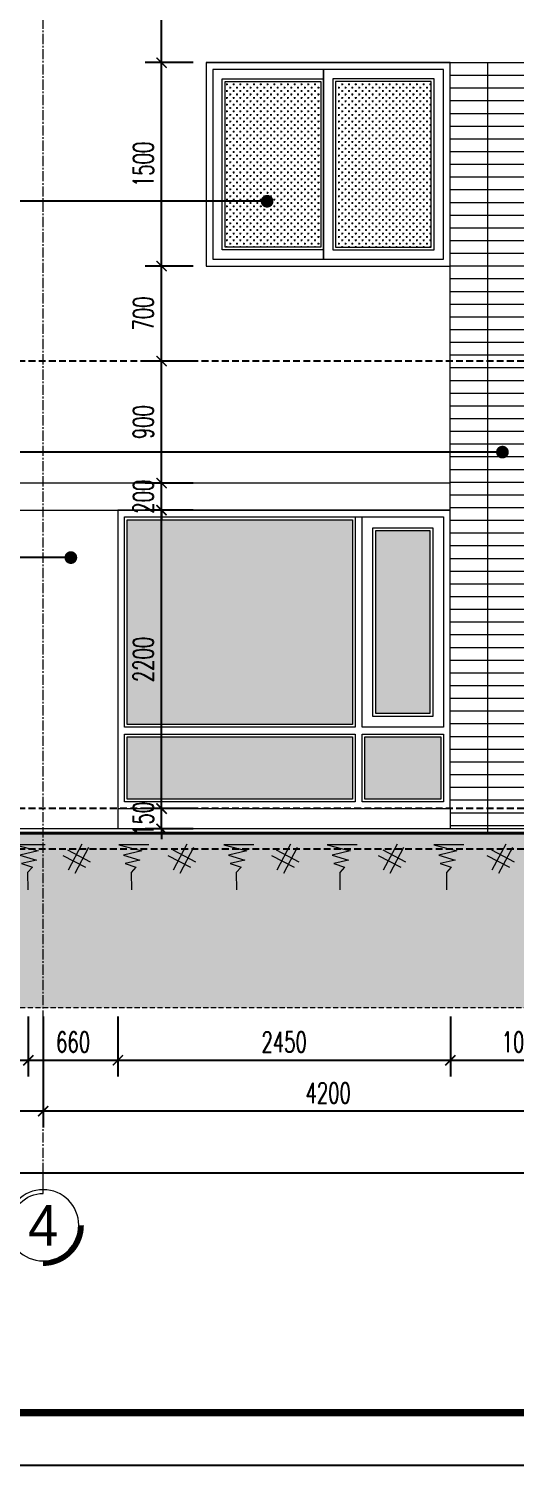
# Model space of a CAD drawing. Header units: millimetres. Extents: x -229618 to 2906, y -178063 to 96806.
# Drawn here: x -178672 to -175087, y -155647 to -145055 of the extents above; entities that cross this region are included whole.
import ezdxf
from ezdxf.enums import TextEntityAlignment as Align

# ---------------------------------------------------------------- set-up
doc = ezdxf.new("R2010")
doc.units = ezdxf.units.MM
doc.header["$LTSCALE"] = 200
doc.header["$MEASUREMENT"] = 0
doc.header["$PDMODE"] = 3
doc.header["$PDSIZE"] = 50
for name, pattern in [('CENTER', [2, 1.25, -0.25, 0.25, -0.25]), ('CENTER2', [1.125, 0.75, -0.125, 0.125, -0.125]), ('DASHED2', [0.375, 0.25, -0.125])]:
    doc.linetypes.add(name, pattern=pattern)
doc.layers.get('0').update_dxf_attribs({"color": 95, "linetype": 'CONTINUOUS'})
doc.layers.get('DEFPOINTS').update_dxf_attribs({"linetype": 'CONTINUOUS'})
for name, color, linetype, lineweight in [('cat', 1, 'CONTINUOUS', 40), ('hatch', 250, 'CONTINUOUS', 5), ('nho', 252, 'CONTINUOUS', 15), ('thay', 7, 'CONTINUOUS', 18), ('tim', 18, 'CENTER2', 9)]:
    doc.layers.add(name, color=color, linetype=linetype, lineweight=lineweight)
for name, color, linetype in [('DIM', 251, 'CONTINUOUS'), ('KHUNGTEN', 7, 'CONTINUOUS'), ('MANH', 9, 'CONTINUOUS'), ('TEXT', 33, 'CONTINUOUS'), ('TRUC', 251, 'CENTER')]:
    doc.layers.add(name, color=color, linetype=linetype)
doc.layers.add('in', color=203, linetype='CONTINUOUS', lineweight=5, plot=False)
doc.styles.add('Aria H iso', font='Vharial_0.ttf')
doc.styles.add('dam', font='Vhavanb_0.ttf', dxfattribs={"width": 0.9, "height": 450})
doc.styles.add('Scale', font='vnsimli.shx', dxfattribs={"width": 0.65, "bigfont": 'bigfont.shx'})
doc.dimstyles.new('Scale', dxfattribs={"dimscale": 75, "dimtxt": 2, "dimasz": 1, "dimexe": 1.6, "dimexo": 0, "dimgap": 0.8, "dimtad": 1, "dimdec": 0, "dimzin": 0, "dimdsep": 46, "dimtxsty": 'Scale', "dimblk": 'ARCHTICK', "dimcen": 0.1, "dimdle": 1, "dimclrd": 256, "dimclre": 256, "dimclrt": 3, "dimadec": 0, "dimazin": 0, "dimtfac": 1, "dimtdec": 0, "dimtix": 1, "dimtmove": 2, "dimatfit": 3, "dimldrblk": 'ARCHTICK', "dimfxl": 0, "dimtolj": 1, "dimtzin": 0, "dimarcsym": 0})

# ---------------------------------------------------------------- blocks, each defined once
blk = doc.blocks.new('KhungA3')
at = {"layer": 'DEFPOINTS', "color": 8}
blk.add_lwpolyline([(-3.74, 3.81), (416.31, 3.81), (416.31, 300.81), (-3.74, 300.81)], close=True, dxfattribs=at)
at = {"layer": 'KHUNGTEN', "color": 4, "const_width": 0.724}
blk.add_lwpolyline([(7.54, 8.99), (411.13, 8.99), (411.13, 295.64), (7.54, 295.64)], close=True, dxfattribs=at)
blk = doc.blocks.new('_ArchTick')
at = {"color": 0, "linetype": 'ByBlock', "const_width": 0.15}
blk.add_lwpolyline([(-0.5, -0.5), (0.5, 0.5)], dxfattribs=at)
blk = doc.blocks.new('*D2346')
at = {"layer": 'DEFPOINTS', "color": 0, "linetype": 'Continuous'}
for p in [(-178565, -152338), (-174365, -152338), (-178565, -153036)]:
    blk.add_point(p, dxfattribs=at)
at = {"layer": 'DIM', "linetype": 'Continuous', "lineweight": -2}
for p, q in [((-178565, -152338), (-178565, -153156)), ((-174365, -152338), (-174365, -153156)), ((-174290, -153036), (-178640, -153036))]:
    blk.add_line(p, q, dxfattribs=at)
at = {"layer": 'DIM', "linetype": 'Continuous', "lineweight": -2, "xscale": 75, "yscale": 75, "zscale": 75, "rotation": 180}
blk.add_blockref('_ArchTick', (-178565, -153036), dxfattribs=at)
at = {"layer": 'DIM', "linetype": 'Continuous', "lineweight": -2, "xscale": 75, "yscale": 75, "zscale": 75}
blk.add_blockref('_ArchTick', (-174365, -153036), dxfattribs=at)
at = {"layer": 'DIM', "color": 3, "linetype": 'Continuous', "insert": (-176465, -152901), "char_height": 150, "attachment_point": 5, "style": 'Scale'}
blk.add_mtext('\\A1;4200', dxfattribs=at)
blk = doc.blocks.new('*D2347')
at = {"layer": 'DEFPOINTS', "color": 0, "linetype": 'Continuous'}
for p in [(-179765, -152338), (-178565, -152338), (-179765, -153036)]:
    blk.add_point(p, dxfattribs=at)
at = {"layer": 'DIM', "linetype": 'Continuous', "lineweight": -2}
for p, q in [((-179765, -152338), (-179765, -153156)), ((-178565, -152338), (-178565, -153156)), ((-178490, -153036), (-179840, -153036))]:
    blk.add_line(p, q, dxfattribs=at)
at = {"layer": 'DIM', "linetype": 'Continuous', "lineweight": -2, "xscale": 75, "yscale": 75, "zscale": 75, "rotation": 180}
blk.add_blockref('_ArchTick', (-179765, -153036), dxfattribs=at)
at = {"layer": 'DIM', "linetype": 'Continuous', "lineweight": -2, "xscale": 75, "yscale": 75, "zscale": 75}
blk.add_blockref('_ArchTick', (-178565, -153036), dxfattribs=at)
at = {"layer": 'DIM', "color": 3, "linetype": 'Continuous', "insert": (-179165, -152901), "char_height": 150, "attachment_point": 5, "style": 'Scale'}
blk.add_mtext('\\A1;1200', dxfattribs=at)
blk = doc.blocks.new('*D2348')
at = {"layer": 'DEFPOINTS', "color": 0, "linetype": 'Continuous'}
for p in [(-182345, -152801), (-162345, -152801), (-182345, -153493)]:
    blk.add_point(p, dxfattribs=at)
at = {"layer": 'DIM', "linetype": 'Continuous', "lineweight": -2}
for p, q in [((-182345, -152801), (-182345, -153613)), ((-162345, -152801), (-162345, -153613)), ((-162270, -153493), (-182420, -153493))]:
    blk.add_line(p, q, dxfattribs=at)
at = {"layer": 'DIM', "linetype": 'Continuous', "lineweight": -2, "xscale": 75, "yscale": 75, "zscale": 75, "rotation": 180}
blk.add_blockref('_ArchTick', (-182345, -153493), dxfattribs=at)
at = {"layer": 'DIM', "linetype": 'Continuous', "lineweight": -2, "xscale": 75, "yscale": 75, "zscale": 75}
blk.add_blockref('_ArchTick', (-162345, -153493), dxfattribs=at)
at = {"layer": 'DIM', "color": 3, "linetype": 'Continuous', "insert": (-172345, -153358), "char_height": 150, "attachment_point": 5, "style": 'Scale'}
blk.add_mtext('\\A1;20000', dxfattribs=at)
blk = doc.blocks.new('tr')
at = {"layer": 'thay', "ltscale": 600}
for p, q in [((0, -200), (0, 0)), ((313, -513), (513, -513))]:
    blk.add_line(p, q, dxfattribs=at)
at = {"layer": 'thay', "ltscale": 600, "const_width": 50}
blk.add_lwpolyline([(-375, -513, 0.414214), (0, -888, 0.414214)], format="xyb", dxfattribs=at)
at = {"layer": 'thay', "ltscale": 600}
blk.add_circle((0, -513), 350, dxfattribs=at)
blk.add_arc((0, -513), 313, 0, 90, dxfattribs=at)
at = {"layer": 'TEXT', "linetype": 'Continuous', "style": 'Aria H iso'}
blk.add_attdef('A', text='', height=350, dxfattribs=at).set_placement((0, -671), align=Align.CENTER)
blk = doc.blocks.new('*D2359')
at = {"layer": 'DEFPOINTS', "color": 0, "linetype": 'Continuous'}
for p in [(-177693, -150805), (-177459, -150805), (-177459, -150955)]:
    blk.add_point(p, dxfattribs=at)
at = {"layer": 'DIM', "linetype": 'Continuous', "lineweight": -2}
for p, q in [((-177459, -150805), (-177813, -150805)), ((-177693, -150805), (-177693, -150730)), ((-177693, -150955), (-177693, -150805)), ((-177459, -150955), (-177813, -150955)), ((-177693, -150955), (-177693, -151030))]:
    blk.add_line(p, q, dxfattribs=at)
at = {"layer": 'DIM', "linetype": 'Continuous', "lineweight": -2, "xscale": 75, "yscale": 75, "zscale": 75}
for p, rotation in [((-177693, -150805), 270), ((-177693, -150955), 90)]:
    blk.add_blockref('_ArchTick', p, dxfattribs=dict(at, rotation=rotation))
at = {"layer": 'DIM', "color": 3, "linetype": 'Continuous', "insert": (-177828, -150880), "char_height": 150, "attachment_point": 5, "rotation": 90, "style": 'Scale'}
blk.add_mtext('\\A1;150', dxfattribs=at)
blk = doc.blocks.new('*D2360')
at = {"layer": 'DEFPOINTS', "color": 0, "linetype": 'Continuous'}
for p in [(-177693, -148605), (-177459, -148605), (-177459, -150805)]:
    blk.add_point(p, dxfattribs=at)
at = {"layer": 'DIM', "linetype": 'Continuous', "lineweight": -2}
for p, q in [((-177693, -150880), (-177693, -148530)), ((-177459, -148605), (-177813, -148605)), ((-177459, -150805), (-177813, -150805))]:
    blk.add_line(p, q, dxfattribs=at)
at = {"layer": 'DIM', "linetype": 'Continuous', "lineweight": -2, "xscale": 75, "yscale": 75, "zscale": 75}
for p, rotation in [((-177693, -148605), 90), ((-177693, -150805), 270)]:
    blk.add_blockref('_ArchTick', p, dxfattribs=dict(at, rotation=rotation))
at = {"layer": 'DIM', "color": 3, "linetype": 'Continuous', "insert": (-177828, -149705), "char_height": 150, "attachment_point": 5, "rotation": 90, "style": 'Scale'}
blk.add_mtext('\\A1;2200', dxfattribs=at)
blk = doc.blocks.new('*D2361')
at = {"layer": 'DEFPOINTS', "color": 0, "linetype": 'Continuous'}
for p in [(-177693, -145305), (-177459, -145305), (-177459, -146805)]:
    blk.add_point(p, dxfattribs=at)
at = {"layer": 'DIM', "linetype": 'Continuous', "lineweight": -2}
for p, q in [((-177459, -145305), (-177813, -145305)), ((-177693, -146880), (-177693, -145230)), ((-177459, -146805), (-177813, -146805))]:
    blk.add_line(p, q, dxfattribs=at)
at = {"layer": 'DIM', "linetype": 'Continuous', "lineweight": -2, "xscale": 75, "yscale": 75, "zscale": 75}
for p, rotation in [((-177693, -145305), 90), ((-177693, -146805), 270)]:
    blk.add_blockref('_ArchTick', p, dxfattribs=dict(at, rotation=rotation))
at = {"layer": 'DIM', "color": 3, "linetype": 'Continuous', "insert": (-177828, -146055), "char_height": 150, "attachment_point": 5, "rotation": 90, "style": 'Scale'}
blk.add_mtext('\\A1;1500', dxfattribs=at)
blk = doc.blocks.new('*D2362')
at = {"layer": 'DEFPOINTS', "color": 0, "linetype": 'Continuous'}
for p in [(-177693, -144205), (-177459, -144205), (-177459, -145305)]:
    blk.add_point(p, dxfattribs=at)
at = {"layer": 'DIM', "linetype": 'Continuous', "lineweight": -2}
for p, q in [((-177693, -145380), (-177693, -144130)), ((-177459, -144205), (-177813, -144205)), ((-177459, -145305), (-177813, -145305))]:
    blk.add_line(p, q, dxfattribs=at)
at = {"layer": 'DIM', "linetype": 'Continuous', "lineweight": -2, "xscale": 75, "yscale": 75, "zscale": 75}
for p, rotation in [((-177693, -144205), 90), ((-177693, -145305), 270)]:
    blk.add_blockref('_ArchTick', p, dxfattribs=dict(at, rotation=rotation))
at = {"layer": 'DIM', "color": 3, "linetype": 'Continuous', "insert": (-177828, -144755), "char_height": 150, "attachment_point": 5, "rotation": 90, "style": 'Scale'}
blk.add_mtext('\\A1;1100', dxfattribs=at)
blk = doc.blocks.new('*D2370')
at = {"layer": 'DEFPOINTS', "color": 0, "linetype": 'Continuous'}
for p in [(-177693, -148405), (-177459, -148405), (-177459, -148605)]:
    blk.add_point(p, dxfattribs=at)
at = {"layer": 'DIM', "linetype": 'Continuous', "lineweight": -2}
for p, q in [((-177693, -148405), (-177693, -148330)), ((-177459, -148405), (-177813, -148405)), ((-177693, -148605), (-177693, -148405)), ((-177459, -148605), (-177813, -148605)), ((-177693, -148605), (-177693, -148680))]:
    blk.add_line(p, q, dxfattribs=at)
at = {"layer": 'DIM', "linetype": 'Continuous', "lineweight": -2, "xscale": 75, "yscale": 75, "zscale": 75}
for p, rotation in [((-177693, -148405), 270), ((-177693, -148605), 90)]:
    blk.add_blockref('_ArchTick', p, dxfattribs=dict(at, rotation=rotation))
at = {"layer": 'DIM', "color": 3, "linetype": 'Continuous', "insert": (-177828, -148505), "char_height": 150, "attachment_point": 5, "rotation": 90, "style": 'Scale'}
blk.add_mtext('\\A1;200', dxfattribs=at)
blk = doc.blocks.new('*D2371')
at = {"layer": 'DEFPOINTS', "color": 0, "linetype": 'Continuous'}
for p in [(-177693, -147505), (-177459, -147505), (-177459, -148405)]:
    blk.add_point(p, dxfattribs=at)
at = {"layer": 'DIM', "linetype": 'Continuous', "lineweight": -2}
for p, q in [((-177693, -148480), (-177693, -147430)), ((-177459, -147505), (-177813, -147505)), ((-177459, -148405), (-177813, -148405))]:
    blk.add_line(p, q, dxfattribs=at)
at = {"layer": 'DIM', "linetype": 'Continuous', "lineweight": -2, "xscale": 75, "yscale": 75, "zscale": 75}
for p, rotation in [((-177693, -147505), 90), ((-177693, -148405), 270)]:
    blk.add_blockref('_ArchTick', p, dxfattribs=dict(at, rotation=rotation))
at = {"layer": 'DIM', "color": 3, "linetype": 'Continuous', "insert": (-177828, -147955), "char_height": 150, "attachment_point": 5, "rotation": 90, "style": 'Scale'}
blk.add_mtext('\\A1;900', dxfattribs=at)
blk = doc.blocks.new('*D2372')
at = {"layer": 'DEFPOINTS', "color": 0, "linetype": 'Continuous'}
for p in [(-177693, -146805), (-177459, -146805), (-177459, -147505)]:
    blk.add_point(p, dxfattribs=at)
at = {"layer": 'DIM', "linetype": 'Continuous', "lineweight": -2}
for p, q in [((-177693, -147580), (-177693, -146730)), ((-177459, -146805), (-177813, -146805)), ((-177459, -147505), (-177813, -147505))]:
    blk.add_line(p, q, dxfattribs=at)
at = {"layer": 'DIM', "linetype": 'Continuous', "lineweight": -2, "xscale": 75, "yscale": 75, "zscale": 75}
for p, rotation in [((-177693, -146805), 90), ((-177693, -147505), 270)]:
    blk.add_blockref('_ArchTick', p, dxfattribs=dict(at, rotation=rotation))
at = {"layer": 'DIM', "color": 3, "linetype": 'Continuous', "insert": (-177828, -147155), "char_height": 150, "attachment_point": 5, "rotation": 90, "style": 'Scale'}
blk.add_mtext('\\A1;700', dxfattribs=at)
blk = doc.blocks.new('nendat')
at = {"layer": 'hatch', "linetype": 'Continuous'}
for p, q in [((-57, -30), (110, 58)), ((-41, 78), (60, -115)), ((-22, -70), (145, 17)), ((7, 103), (109, -90))]:
    blk.add_line(p, q, dxfattribs=at)
blk = doc.blocks.new('*D2409')
at = {"layer": 'DEFPOINTS', "color": 0}
for p in [(-175565, -152338), (-174475, -152338), (-175565, -152661)]:
    blk.add_point(p, dxfattribs=at)
at = {"layer": 'DIM', "lineweight": -2}
for p, q in [((-175565, -152338), (-175565, -152781)), ((-174475, -152338), (-174475, -152781)), ((-174400, -152661), (-175640, -152661))]:
    blk.add_line(p, q, dxfattribs=at)
at = {"layer": 'DIM', "lineweight": -2, "xscale": 75, "yscale": 75, "zscale": 75, "rotation": 180}
blk.add_blockref('_ArchTick', (-175565, -152661), dxfattribs=at)
at = {"layer": 'DIM', "lineweight": -2, "xscale": 75, "yscale": 75, "zscale": 75}
blk.add_blockref('_ArchTick', (-174475, -152661), dxfattribs=at)
at = {"layer": 'DIM', "color": 3, "insert": (-175020, -152526), "char_height": 150, "attachment_point": 5, "style": 'Scale'}
blk.add_mtext('\\A1;1090', dxfattribs=at)
blk = doc.blocks.new('*D2410')
at = {"layer": 'DEFPOINTS', "color": 0}
for p in [(-178015, -152338), (-175565, -152338), (-178015, -152661)]:
    blk.add_point(p, dxfattribs=at)
at = {"layer": 'DIM', "lineweight": -2}
for p, q in [((-178015, -152338), (-178015, -152781)), ((-175565, -152338), (-175565, -152781)), ((-175490, -152661), (-178090, -152661))]:
    blk.add_line(p, q, dxfattribs=at)
at = {"layer": 'DIM', "lineweight": -2, "xscale": 75, "yscale": 75, "zscale": 75, "rotation": 180}
blk.add_blockref('_ArchTick', (-178015, -152661), dxfattribs=at)
at = {"layer": 'DIM', "lineweight": -2, "xscale": 75, "yscale": 75, "zscale": 75}
blk.add_blockref('_ArchTick', (-175565, -152661), dxfattribs=at)
at = {"layer": 'DIM', "color": 3, "insert": (-176790, -152526), "char_height": 150, "attachment_point": 5, "style": 'Scale'}
blk.add_mtext('\\A1;2450', dxfattribs=at)
blk = doc.blocks.new('*D2411')
at = {"layer": 'DEFPOINTS', "color": 0}
for p in [(-178675, -152338), (-178015, -152338), (-178675, -152661)]:
    blk.add_point(p, dxfattribs=at)
at = {"layer": 'DIM', "lineweight": -2}
for p, q in [((-178675, -152338), (-178675, -152781)), ((-178015, -152338), (-178015, -152781)), ((-177940, -152661), (-178750, -152661))]:
    blk.add_line(p, q, dxfattribs=at)
at = {"layer": 'DIM', "lineweight": -2, "xscale": 75, "yscale": 75, "zscale": 75, "rotation": 180}
blk.add_blockref('_ArchTick', (-178675, -152661), dxfattribs=at)
at = {"layer": 'DIM', "lineweight": -2, "xscale": 75, "yscale": 75, "zscale": 75}
blk.add_blockref('_ArchTick', (-178015, -152661), dxfattribs=at)
at = {"layer": 'DIM', "color": 3, "insert": (-178345, -152526), "char_height": 150, "attachment_point": 5, "style": 'Scale'}
blk.add_mtext('\\A1;660', dxfattribs=at)
blk = doc.blocks.new('*D2412')
at = {"layer": 'DEFPOINTS', "color": 0}
for p in [(-179575, -152338), (-178675, -152338), (-179575, -152661)]:
    blk.add_point(p, dxfattribs=at)
at = {"layer": 'DIM', "lineweight": -2}
for p, q in [((-179575, -152338), (-179575, -152781)), ((-178675, -152338), (-178675, -152781)), ((-178600, -152661), (-179650, -152661))]:
    blk.add_line(p, q, dxfattribs=at)
at = {"layer": 'DIM', "lineweight": -2, "xscale": 75, "yscale": 75, "zscale": 75, "rotation": 180}
blk.add_blockref('_ArchTick', (-179575, -152661), dxfattribs=at)
at = {"layer": 'DIM', "lineweight": -2, "xscale": 75, "yscale": 75, "zscale": 75}
blk.add_blockref('_ArchTick', (-178675, -152661), dxfattribs=at)
at = {"layer": 'DIM', "color": 3, "insert": (-179125, -152526), "char_height": 150, "attachment_point": 5, "style": 'Scale'}
blk.add_mtext('\\A1;900', dxfattribs=at)

msp = doc.modelspace()

# ---------------------------------------------------------------- hatches: boundary and pattern name
at = {"layer": 'hatch', "linetype": 'Continuous'}
h = msp.add_hatch(dxfattribs=at)
h.set_pattern_fill('GRATE', color=256, scale=3000, style=0)
h.set_pattern_definition([(180, (-148289.76, -151022.57), (0, 93.75), []), (90, (-148289.76, -151022.57), (375, 2e-14), [])])
h.paths.add_polyline_path([(-171805.3, -147894.9), (-171255.3, -147894.9), (-171255.3, -147954.9), (-171805.3, -147954.9)], flags=16)
h.paths.add_polyline_path([(-171855.3, -146584.9), (-171255.3, -146584.9), (-171255.3, -146804.9), (-171855.3, -146804.9)], flags=17)
h.paths.add_polyline_path([(-174505.3, -151104.9), (-174505.3, -150984.9), (-175565.3, -150984.9), (-175565.3, -145304.9), (-171255.3, -145304.9), (-171255.3, -146584.9), (-174475.3, -146584.9), (-174475.3, -151104.9)])
h.paths.add_polyline_path([(-171255.3, -147894.9), (-171805.3, -147894.9), (-171805.3, -147954.9), (-171255.3, -147954.9), (-171255.3, -148104.9), (-171855.3, -148104.9), (-171855.3, -146804.9), (-171255.3, -146804.9)], flags=17)
h = msp.add_hatch(dxfattribs=at)
h.set_pattern_fill('CROSS', color=256, scale=100, style=0)
h.set_pattern_definition([(180, (-175705.332, -146664.865), (-25, 25), [12.5, -37.5]), (90, (-175711.582, -146671.115), (25, 25), [12.5, -37.5])])
h.paths.add_polyline_path([(-177225.3, -145444.9), (-176520.3, -145444.9), (-176520.3, -146664.9), (-177225.3, -146664.9)])
h.paths.add_polyline_path([(-175705.3, -145444.9), (-176410.3, -145444.9), (-176410.3, -146664.9), (-175705.3, -146664.9)])
h = msp.add_hatch(dxfattribs=at)
h.set_pattern_fill('CROSS', color=256, scale=100, style=0)
h.set_pattern_definition([(180, (-175635.332, -150734.865), (-25, 25), [12.5, -37.5]), (90, (-175641.582, -150741.115), (25, 25), [12.5, -37.5])])
h.paths.add_polyline_path([(-176115.3, -148754.9), (-175715.3, -148754.9), (-175715.3, -150104.9), (-176115.3, -150104.9)])
h.paths.add_polyline_path([(-177945.3, -148674.9), (-176285.3, -148674.9), (-176285.3, -150184.9), (-177945.3, -150184.9)])
h.paths.add_polyline_path([(-177945.3, -150274.9), (-176285.3, -150274.9), (-176285.3, -150734.9), (-177945.3, -150734.9)])
h.paths.add_polyline_path([(-176195.3, -150274.9), (-175635.3, -150274.9), (-175635.3, -150734.9), (-176195.3, -150734.9)])
at = {"layer": 'hatch', "linetype": 'DASHED2', "ltscale": 0.75}
h = msp.add_hatch(dxfattribs=at)
h.set_pattern_fill('AR-CONC', color=251, scale=50, style=0)
h.set_pattern_definition([(130, (-189951.2, -152304.86), (-358.63, -31.376), [37.5, -412.5]), (185, (-189951.2, -152304.86), (69.3757, 376.096), [30, -330]), (79.5486, (-189981.1, -152307.48), (-289.2547, 344.7198), [31.87, -350.571]), (133.8158, (-189951.2, -152204.86), (-533.6205, -82.7595), [56.25, -618.75]), (83.3644, (-189995.7, -152211.76), (-467.331, 487.059), [47.805, -525.8565]), (188.8158, (-189951.2, -152204.86), (-467.331, 487.059), [45, -495]), (159, (-190001.2, -152229.86), (-298.4535, -201.3094), [37.5, -412.5]), (214, (-190001.2, -152229.86), (-121.6577, 362.575), [30, -330]), (108.5486, (-190026.1, -152246.64), (-420.1113, 161.2652), [31.87, -350.571]), (142.5, (-189951.21, -152304.86), (-6.07993, 166.44693), [0, -326, 0, -335, 0, -331.25]), (172.5, (-189951.21, -152304.86), (-131.5348, 197.2059), [0, -191, 0, -318.5, 0, -126.25]), (212.5, (-189839.71, -152304.86), (-266.9112, -11.27744), [0, -125, 0, -390, 0, -517.5]), (222.5, (-189789.71, -152304.86), (-291.593, 50.0525), [0, -162.5, 0, -259, 0, -367.5])])
h.paths.add_polyline_path([(-185267.2, -152274.9), (-185267.2, -151584.9), (-182330.3, -151584.9), (-182330.3, -150984.9), (-174505.3, -150984.9), (-174505.3, -151584.9), (-162345.3, -151584.9), (-162345.3, -151634.9), (-158448, -151634.9), (-158448, -152274.9)])

# ---------------------------------------------------------------- linework, layer by layer
at = {"layer": 'cat', "linetype": 'Continuous'}
msp.add_lwpolyline([(-182220.3, -150984.9), (-174505.3, -150984.9), (-174505.3, -151584.9), (-162565.3, -151584.9)], dxfattribs=at)
at = {"layer": 'hatch', "color": 251, "linetype": 'DASHED2', "ltscale": 0.75}
msp.add_line((-158448, -152274.9), (-185267.2, -152274.9), dxfattribs=at)
at = {"layer": 'hatch', "linetype": 'Continuous'}
for points in [[(-177225.3, -145444.9), (-176520.3, -145444.9), (-176520.3, -146664.9), (-177225.3, -146664.9)], [(-175705.3, -145444.9), (-176410.3, -145444.9), (-176410.3, -146664.9), (-175705.3, -146664.9)], [(-177945.3, -148674.9), (-176285.3, -148674.9), (-176285.3, -150184.9), (-177945.3, -150184.9)], [(-176115.3, -148754.9), (-175715.3, -148754.9), (-175715.3, -150104.9), (-176115.3, -150104.9)], [(-177945.3, -150274.9), (-176285.3, -150274.9), (-176285.3, -150734.9), (-177945.3, -150734.9)], [(-176195.3, -150274.9), (-175635.3, -150274.9), (-175635.3, -150734.9), (-176195.3, -150734.9)]]:
    msp.add_lwpolyline(points, close=True, dxfattribs=at)
at = {"layer": 'in', "linetype": 'Continuous'}
msp.add_lwpolyline([(-186113.1, -155646.6), (-154609.9, -155646.6), (-154609.9, -133371.6), (-186113.1, -133371.6)], close=True, dxfattribs=at)
at = {"layer": 'nho', "linetype": 'Continuous'}
for p, q in [((-176500.3, -145354.9), (-176500.3, -146754.9)), ((-177315.3, -148654.9), (-175615.3, -148654.9))]:
    msp.add_line(p, q, dxfattribs=at)
for points in [[(-176500.3, -145354.9), (-177315.3, -145354.9), (-177315.3, -146754.9), (-176500.3, -146754.9)], [(-175615.3, -145354.9), (-176500.3, -145354.9), (-176500.3, -146754.9), (-175615.3, -146754.9)], [(-177245.3, -145424.9), (-176500.3, -145424.9), (-176500.3, -146684.9), (-177245.3, -146684.9)], [(-175685.3, -145424.9), (-176430.3, -145424.9), (-176430.3, -146684.9), (-175685.3, -146684.9)], [(-177965.3, -148654.9), (-176265.3, -148654.9), (-176265.3, -150204.9), (-177965.3, -150204.9)], [(-176215.3, -148654.9), (-175615.3, -148654.9), (-175615.3, -150204.9), (-176215.3, -150204.9)], [(-176135.3, -148734.9), (-175695.3, -148734.9), (-175695.3, -150124.9), (-176135.3, -150124.9)], [(-177965.3, -150254.9), (-176265.3, -150254.9), (-176265.3, -150754.9), (-177965.3, -150754.9)], [(-176215.3, -150254.9), (-175615.3, -150254.9), (-175615.3, -150754.9), (-176215.3, -150754.9)]]:
    msp.add_lwpolyline(points, close=True, dxfattribs=at)
for points in [[(-178550.6, -151071.9), (-178771.8, -151071.9), (-178601.9, -151116.9), (-178736.4, -151147.1), (-178615.5, -151184.8), (-178724.4, -151210.9), (-178644.3, -151236.4), (-178679.6, -151276.4), (-178678.6, -151403.3)], [(-177787.6, -151071.9), (-178008.9, -151071.9), (-177839, -151116.9), (-177973.5, -151147.1), (-177852.6, -151184.8), (-177961.5, -151210.9), (-177881.4, -151236.4), (-177916.7, -151276.4), (-177915.6, -151403.3)], [(-177013.8, -151071.9), (-177235, -151071.9), (-177065.1, -151116.9), (-177199.6, -151147.1), (-177078.7, -151184.8), (-177187.6, -151210.9), (-177107.5, -151236.4), (-177142.8, -151276.4), (-177141.8, -151403.3)], [(-176250.8, -151071.9), (-176472, -151071.9), (-176302.2, -151116.9), (-176436.6, -151147.1), (-176315.7, -151184.8), (-176424.7, -151210.9), (-176344.6, -151236.4), (-176379.8, -151276.4), (-176378.8, -151403.3)], [(-175465.2, -151071.9), (-175686.4, -151071.9), (-175516.6, -151116.9), (-175651.1, -151147.1), (-175530.1, -151184.8), (-175639.1, -151210.9), (-175559, -151236.4), (-175594.2, -151276.4), (-175593.2, -151403.3)]]:
    msp.add_lwpolyline(points, dxfattribs=at)
at = {"layer": 'thay', "linetype": 'Continuous'}
for p, q in [((-177365.3, -145304.9), (-175565.3, -145304.9)), ((-175565.3, -145304.9), (-171255.3, -145304.9)), ((-175565.3, -148404.9), (-175565.3, -146804.9)), ((-178015.3, -148604.9), (-175565.3, -148604.9)), ((-178015.3, -150804.9), (-175565.3, -150804.9)), ((-178015.3, -150804.9), (-178015.3, -150954.9)), ((-175565.3, -150804.9), (-175565.3, -150954.9)), ((-174475.3, -150954.9), (-182220.3, -150954.9))]:
    msp.add_line(p, q, dxfattribs=at)
for points in [[(-175565.3, -145304.9), (-177365.3, -145304.9), (-177365.3, -146804.9), (-175565.3, -146804.9)], [(-175565.3, -148604.9), (-178015.3, -148604.9), (-178015.3, -150804.9), (-175565.3, -150804.9)]]:
    msp.add_lwpolyline(points, close=True, dxfattribs=at)
msp.add_lwpolyline([(-175565.3, -148604.9), (-175565.3, -148404.9), (-178675.3, -148404.9), (-178975.3, -148404.9), (-178975.3, -148604.9), (-178015.3, -148604.9)], dxfattribs=at)
at = {"layer": 'tim', "ltscale": 0.5}
msp.add_line((-178565.3, -153492.5), (-178565.3, -139012), dxfattribs=at)
at = {"layer": 'TRUC', "linetype": 'DASHED2'}
for p, q in [((-158448, -147504.9), (-185224.6, -147504.9)), ((-158448, -150804.9), (-185224.6, -150804.9)), ((-158448, -151104.9), (-185224.6, -151104.9))]:
    msp.add_line(p, q, dxfattribs=at)

# ---------------------------------------------------------------- block references
at = {"layer": 'hatch', "linetype": 'Continuous', "xscale": -1}
for p in [(-178272.5, -151169.1), (-177498.6, -151169.1), (-176735.7, -151169.1), (-175950.1, -151169.1), (-175149.4, -151169.1)]:
    msp.add_blockref('nendat', p, dxfattribs=at)
at = {"layer": 'KHUNGTEN', "xscale": 75, "yscale": 75, "zscale": 75.00000000000009}
msp.add_blockref('KhungA3', (-185832.8, -155932.6), dxfattribs=at)
at = {"layer": 'MANH', "xscale": -0.75, "yscale": 0.75, "zscale": 0.75}
msp.add_blockref('tr', (-178565.3, -153492.5), dxfattribs=at)

# ---------------------------------------------------------------- texts
at = {"layer": 'TEXT', "linetype": 'Continuous', "style": 'dam'}
msp.add_text('4', height=300, dxfattribs=at).set_placement((-178565.3, -153877.4), align=Align.MIDDLE)

# ---------------------------------------------------------------- dimensions: what is measured, and where the dimension line sits
at = {"layer": 'DIM', "linetype": 'Continuous'}
for base, p1, p2, picture, middle in [((-177692.7, -144204.9), (-177459.3, -145304.9), (-177459.3, -144204.9), '*D2362', (-177827.7, -144754.9)), ((-177692.7, -145304.9), (-177459.3, -146804.9), (-177459.3, -145304.9), '*D2361', (-177827.7, -146054.9)), ((-177692.7, -146804.9), (-177459.3, -147504.9), (-177459.3, -146804.9), '*D2372', (-177827.7, -147154.9)), ((-177692.7, -147504.9), (-177459.3, -148404.9), (-177459.3, -147504.9), '*D2371', (-177827.7, -147954.9)), ((-177692.7, -148404.9), (-177459.3, -148604.9), (-177459.3, -148404.9), '*D2370', (-177827.7, -148504.9)), ((-177692.7, -148604.9), (-177459.3, -150804.9), (-177459.3, -148604.9), '*D2360', (-177827.7, -149704.9)), ((-177692.7, -150804.9), (-177459.3, -150954.9), (-177459.3, -150804.9), '*D2359', (-177827.7, -150879.9))]:
    dim = msp.add_linear_dim(base=base, p1=p1, p2=p2, angle=90, dimstyle='Scale', override={"dimfxl": 70}, dxfattribs=at)
    dim.commit()
    dim.dimension.update_dxf_attribs({"geometry": picture, "text_midpoint": middle})
for base, p1, p2, picture, middle in [((-179765.3, -153035.8), (-178565.3, -152338.5), (-179765.3, -152338.5), '*D2347', (-179165.3, -152900.8)), ((-178565.3, -153035.8), (-174365.3, -152338.5), (-178565.3, -152338.5), '*D2346', (-176465.3, -152900.8)), ((-182345.3, -153492.5), (-162345.3, -152800.9), (-182345.3, -152800.9), '*D2348', (-172345.3, -153357.5))]:
    dim = msp.add_linear_dim(base=base, p1=p1, p2=p2, angle=180, dimstyle='Scale', dxfattribs=at)
    dim.commit()
    dim.dimension.update_dxf_attribs({"geometry": picture, "text_midpoint": middle})
at = {"layer": 'DIM'}
for base, p1, p2, picture, middle in [((-179575.3, -152660.8), (-178675.3, -152338.5), (-179575.3, -152338.5), '*D2412', (-179125.3, -152525.8)), ((-178675.3, -152660.8), (-178015.3, -152338.5), (-178675.3, -152338.5), '*D2411', (-178345.3, -152525.8)), ((-178015.3, -152660.8), (-175565.3, -152338.5), (-178015.3, -152338.5), '*D2410', (-176790.3, -152525.8)), ((-175565.3, -152660.8), (-174475.3, -152338.5), (-175565.3, -152338.5), '*D2409', (-175020.3, -152525.8))]:
    dim = msp.add_linear_dim(base=base, p1=p1, p2=p2, angle=180, dimstyle='Scale', dxfattribs=at)
    dim.commit()
    dim.dimension.update_dxf_attribs({"geometry": picture, "text_midpoint": middle})

# ---------------------------------------------------------------- leaders
at = {"layer": 'DIM', "linetype": 'Continuous', "ltscale": 8}
for points in [[(-176915.3, -146327), (-183323.3, -146327)], [(-175181.5, -148176.7), (-183339.1, -148176.7)], [(-178361.4, -148954.2), (-183339.1, -148954.2)]]:
    msp.add_leader(points, dimstyle='Scale', override={"dimasz": 5, "dimldrblk": 'DotSmall'}, dxfattribs=at)

doc.saveas('drawing.dxf')
